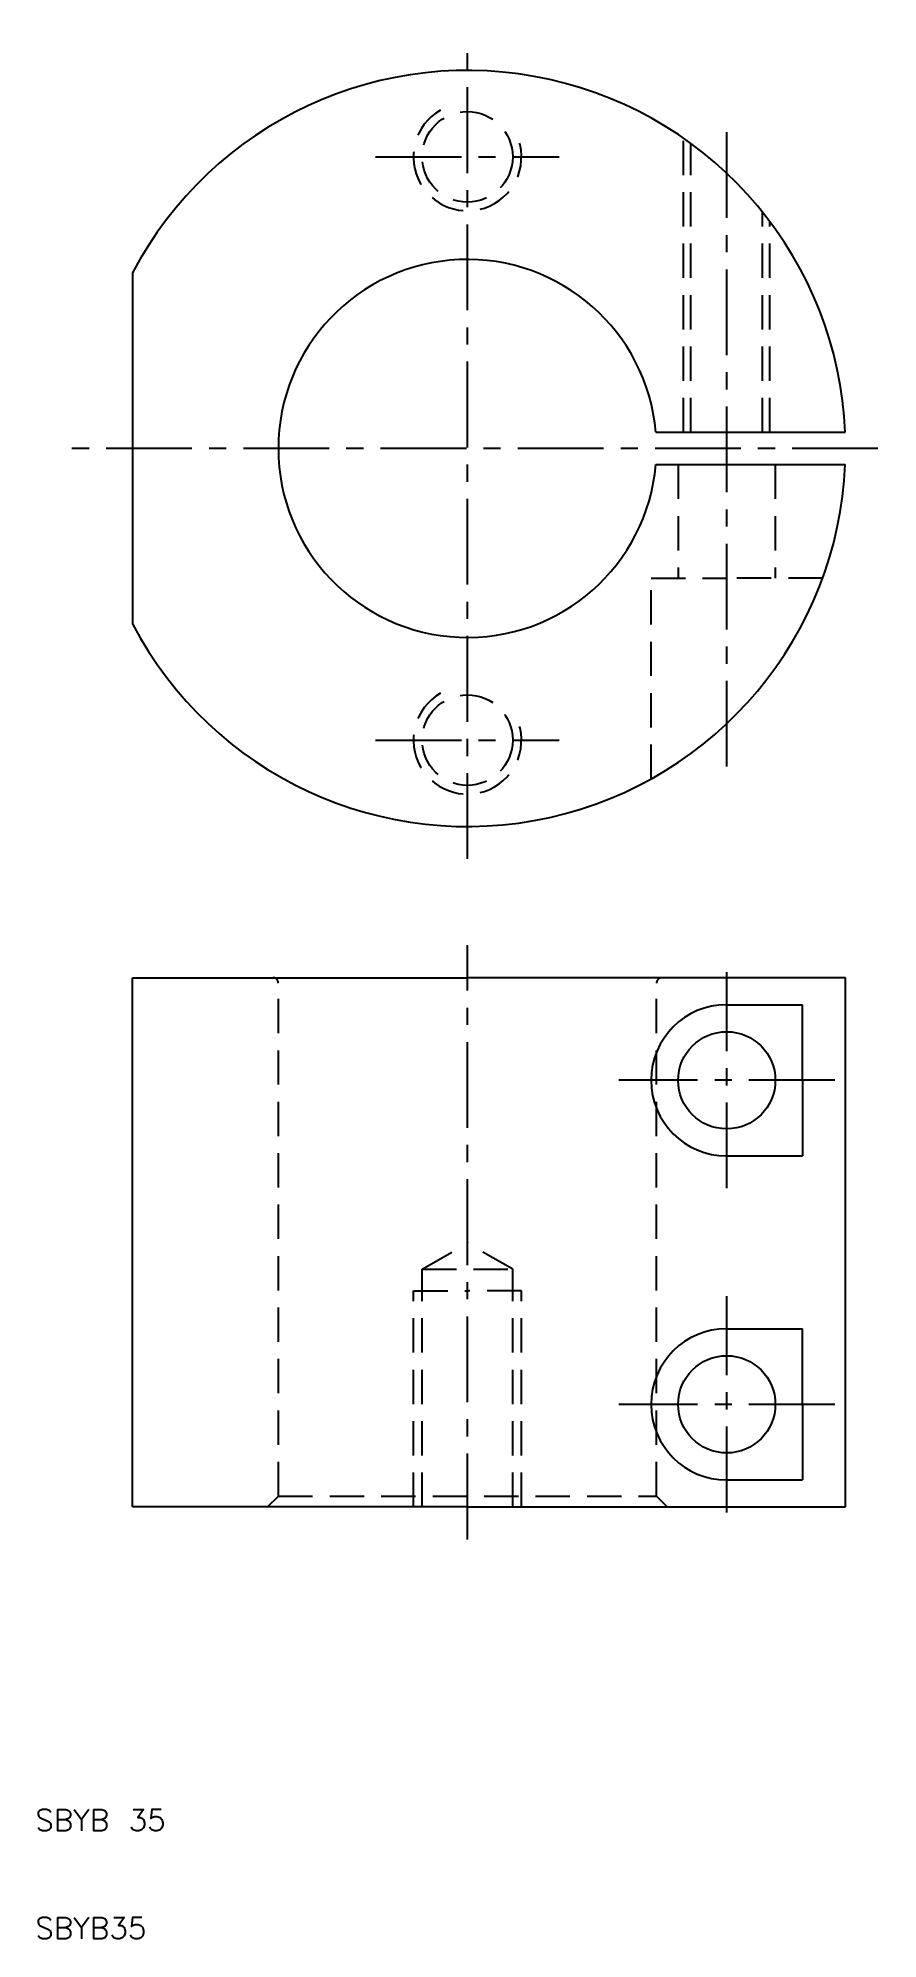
# Model space of a CAD drawing. Extents: x 10 to 88, y 10 to 186.
import ezdxf

# ---------------------------------------------------------------- set-up
doc = ezdxf.new("R2010")
doc.units = 0
doc.header["$LTSCALE"] = 0.25
doc.linetypes.add('CENTER', pattern=[50.8, 31.75, -6.35, 6.35, -6.35])
doc.linetypes.add('DASHED', pattern=[19.05, 12.7, -6.35])
doc.layers.get('0').update_dxf_attribs({"linetype": 'CONTINUOUS'})
doc.layers.add('CENTER', color=1, linetype='CENTER')
doc.styles.get("Standard").update_dxf_attribs({"font": 'txt.shx', "bigfont": 'extfont.shx'})

msp = doc.modelspace()

# ---------------------------------------------------------------- linework, layer by layer
at = {"color": 3, "linetype": 'DASHED'}
for p, q in [((70, 149.5), (70, 176.72)), ((70.68, 149.5), (70.68, 176.24)), ((77.32, 149.5), (77.32, 169.87)), ((78, 149.5), (78, 169)), ((69.5, 146.5), (69.5, 136)), ((78.5, 146.5), (78.5, 136)), ((67, 117.41), (67, 136)), ((67, 136), (74, 136)), ((82.88, 136), (74, 136)), ((32.5, 51), (32.5, 98.5)), ((67.5, 51), (67.5, 98.5)), ((45.81, 72), (50, 74.42)), ((54.19, 72), (50, 74.42)), ((45.81, 50), (45.81, 72)), ((45.81, 72), (54.19, 72)), ((54.19, 50), (54.19, 72)), ((45, 50), (45, 70)), ((45, 70), (50, 70)), ((55, 70), (50, 70)), ((55, 50), (55, 70)), ((31.5, 50), (32.5, 51)), ((32.5, 51), (67.5, 51)), ((68.5, 50), (67.5, 51))]:
    msp.add_line(p, q, dxfattribs=at)
for p, q in [((19, 164.25), (19, 131.75)), ((67.44, 149.5), (84.97, 149.5)), ((67.44, 146.5), (84.97, 146.5)), ((19, 50), (19, 99)), ((19, 99), (50, 99)), ((85, 99), (50, 99)), ((85, 50), (85, 99)), ((74, 96.5), (81, 96.5)), ((81, 89.5), (81, 96.5)), ((81, 89.5), (81, 82.5)), ((74, 82.5), (81, 82.5)), ((74, 66.5), (81, 66.5)), ((81, 59.5), (81, 66.5)), ((81, 59.5), (81, 52.5)), ((74, 52.5), (81, 52.5)), ((50, 50), (19, 50)), ((50, 50), (85, 50))]:
    msp.add_line(p, q)
for centre in [(50, 175), (50, 121)]:
    msp.add_circle(centre, 4.19, dxfattribs=at)
for centre in [(74, 89.5), (74, 59.5)]:
    msp.add_circle(centre, 4.5)
for centre, radius, start, end in [((50, 148), 35, 2.4563, 152.3396), ((50, 148), 17.5, 4.9171, 355.0829), ((50, 148), 35, 207.6604, 357.5437), ((74, 89.5), 7, 90, 270), ((74, 59.5), 7, 90, 270)]:
    msp.add_arc(centre, radius, start, end)
for centre, radius, start, end in [((50, 175), 5, 120, 30), ((50, 121), 5, 120, 30), ((32, 98.5), 0.5, 0, 90), ((68, 98.5), 0.5, 90, 180)]:
    msp.add_arc(centre, radius, start, end, dxfattribs=at)
at = {"layer": 'CENTER', "color": 1, "linetype": 'CENTER'}
for p, q in [((50, 110), (50, 186)), ((74, 118.54), (74, 177.46)), ((41.5, 175), (58.5, 175)), ((88, 148), (12, 148)), ((41.5, 121), (58.5, 121)), ((50, 47), (50, 102)), ((74, 79.5), (74, 99.5)), ((84, 89.5), (64, 89.5)), ((74, 49.5), (74, 69.5)), ((84, 59.5), (64, 59.5))]:
    msp.add_line(p, q, dxfattribs=at)

# ---------------------------------------------------------------- texts
for s, p in [('SBYB 35', (10, 20)), ('SBYB35', (10, 10))]:
    msp.add_text(s, height=2).set_placement(p)

doc.saveas('drawing.dxf')
